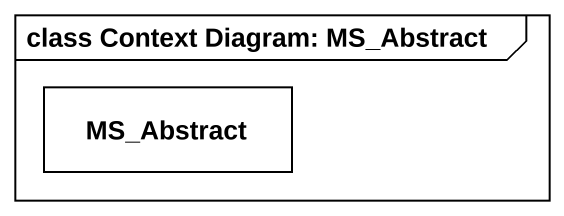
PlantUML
@startuml
mainframe class Context Diagram: MS_Abstract
hide circle
hide empty members
class MS_Abstract
@enduml
